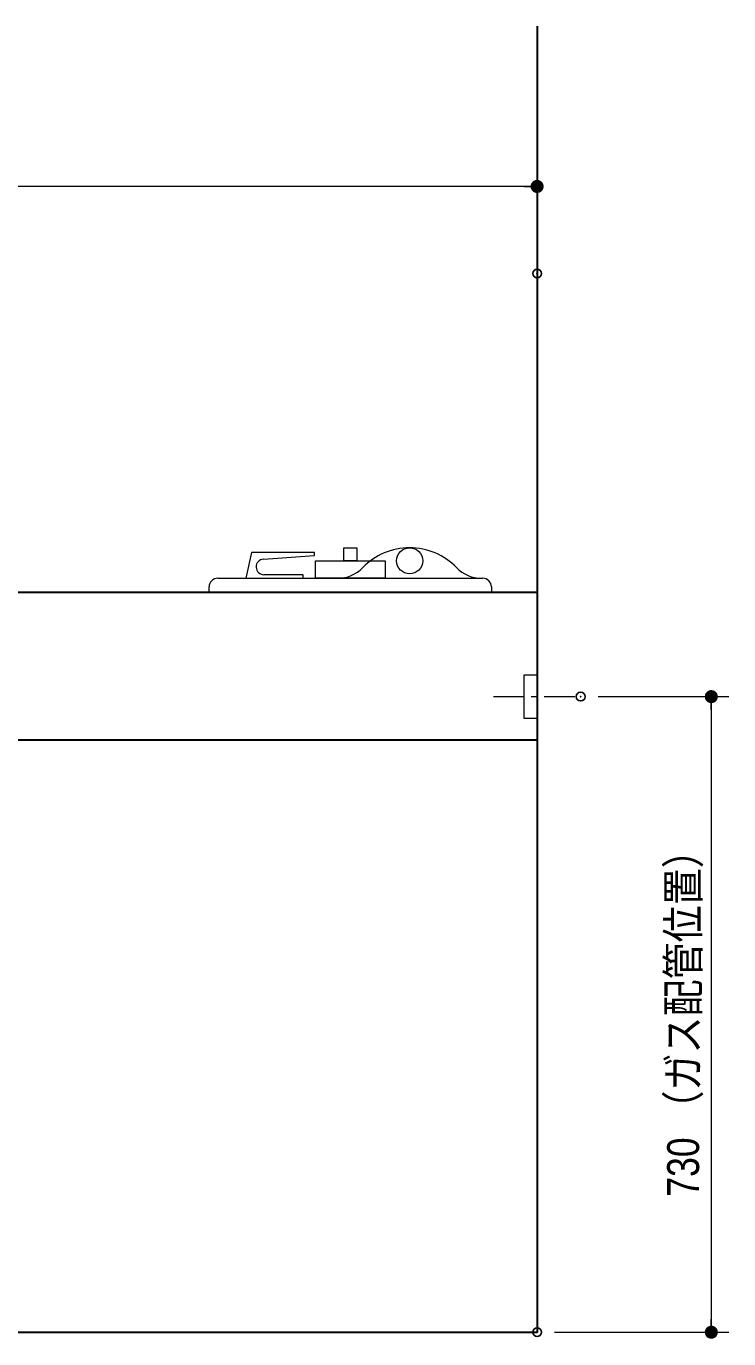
# Model space of a CAD drawing. Units: millimetres, scale not verified. Extents: x -6062 to 6062, y -3045 to 3045.
# Drawn here: x -4199 to -3392, y -1928 to -420 of the extents above; entities that cross this region are included whole.
import ezdxf
from ezdxf.enums import TextEntityAlignment as Align

# ---------------------------------------------------------------- set-up
doc = ezdxf.new("R2010")
doc.units = ezdxf.units.MM
doc.header["$LTSCALE"] = 20
doc.header["$PDMODE"] = 32
doc.header["$PDSIZE"] = 10
doc.linetypes.add('USER2', pattern=[2.91, 1.76, -0.4, 0.35, -0.4])
for name, color, linetype, lineweight in [('0-0_1図面枠', 7, 'Continuous', 15), ('0-2_5ボウル・キャビネット', 7, 'Continuous', 15), ('0-4_0', 7, 'Continuous', 25), ('0-6_2寸法-1', 7, 'Continuous', 15)]:
    doc.layers.add(name, color=color, linetype=linetype, lineweight=lineweight)
doc.layers.add('0-5_Defpoints', color=7, linetype='Continuous')
doc.styles.add('ＭＳ Ｐゴシック', font='')
doc.styles.get('ＭＳ Ｐゴシック').set_extended_font_data('MS PGothic')

# ---------------------------------------------------------------- blocks, each defined once
blk = doc.blocks.new('_Dot')
at = {"layer": '0-4_0'}
blk.add_line((-10, 0), (-20, 0), dxfattribs=at)
for points in [[(0, 0), (-10, 0), (-9.92, 1.25)], [(0, 0), (-9.92, -1.25), (-10, 0)], [(0, 0), (-9.92, 1.25), (-9.69, 2.49)], [(0, 0), (-9.69, -2.49), (-9.92, -1.25)], [(0, 0), (-9.69, 2.49), (-9.3, 3.68)], [(0, 0), (-9.3, -3.68), (-9.69, -2.49)], [(0, 0), (-9.3, 3.68), (-8.76, 4.82)], [(0, 0), (-8.76, -4.82), (-9.3, -3.68)], [(0, 0), (-8.76, 4.82), (-8.09, 5.88)], [(0, 0), (-8.09, -5.88), (-8.76, -4.82)], [(0, 0), (-8.09, 5.88), (-7.29, 6.85)], [(0, 0), (-7.29, -6.85), (-8.09, -5.88)], [(0, 0), (-7.29, 6.85), (-6.37, 7.71)], [(0, 0), (-6.37, -7.71), (-7.29, -6.85)], [(0, 0), (-6.37, 7.71), (-5.36, 8.44)], [(0, 0), (-5.36, -8.44), (-6.37, -7.71)], [(0, 0), (-5.36, 8.44), (-4.26, 9.05)], [(0, 0), (-4.26, -9.05), (-5.36, -8.44)], [(0, 0), (-4.26, 9.05), (-3.09, 9.51)], [(0, 0), (-3.09, -9.51), (-4.26, -9.05)], [(0, 0), (-3.09, 9.51), (-1.87, 9.82)], [(0, 0), (-1.87, -9.82), (-3.09, -9.51)], [(0, 0), (-1.87, 9.82), (-0.63, 9.98)], [(0, 0), (-0.63, -9.98), (-1.87, -9.82)], [(0, 0), (-0.63, 9.98), (0.63, 9.98)], [(0, 0), (0.63, -9.98), (-0.63, -9.98)], [(0, 0), (0.63, 9.98), (1.87, 9.82)], [(0, 0), (1.87, 9.82), (3.09, 9.51)], [(0, 0), (3.09, 9.51), (4.26, 9.05)], [(0, 0), (4.26, 9.05), (5.36, 8.44)], [(0, 0), (5.36, 8.44), (6.37, 7.71)], [(0, 0), (6.37, 7.71), (7.29, 6.85)], [(0, 0), (7.29, 6.85), (8.09, 5.88)], [(0, 0), (8.09, 5.88), (8.76, 4.82)], [(0, 0), (8.76, 4.82), (9.3, 3.68)], [(0, 0), (9.3, 3.68), (9.69, 2.49)], [(0, 0), (9.69, 2.49), (9.92, 1.25)], [(0, 0), (9.92, 1.25), (10, 0)], [(0, 0), (1.87, -9.82), (0.63, -9.98)], [(0, 0), (3.09, -9.51), (1.87, -9.82)], [(0, 0), (4.26, -9.05), (3.09, -9.51)], [(0, 0), (5.36, -8.44), (4.26, -9.05)], [(0, 0), (6.37, -7.71), (5.36, -8.44)], [(0, 0), (7.29, -6.85), (6.37, -7.71)], [(0, 0), (8.09, -5.88), (7.29, -6.85)], [(0, 0), (8.76, -4.82), (8.09, -5.88)], [(0, 0), (9.3, -3.68), (8.76, -4.82)], [(0, 0), (9.69, -2.49), (9.3, -3.68)], [(0, 0), (9.92, -1.25), (9.69, -2.49)], [(0, 0), (10, 0), (9.92, -1.25)]]:
    blk.add_solid(points, dxfattribs=at)
blk = doc.blocks.new('グループ-6')
at = {"layer": '0-2_5ボウル・キャビネット'}
blk.add_line((-43830, -21080), (-37750, -21080), dxfattribs=at)
for points in [[(-42783.5, -20640.5), (-41610, -20556), (-41610, -20488), (-43055.3, -20488), (-43191.3, -21080), (-41870, -21080), (-41870, -21000), (-42770.6, -21000)], [(-37550, -21280), (-37550, -21400), (-44030, -21400), (-44030, -21280)]]:
    blk.add_lwpolyline(points, dxfattribs=at)
for points in [[(-40940, -20380), (-40640, -20380), (-40640, -20680), (-40940, -20680)], [(-41590, -20680), (-39990, -20680), (-39990, -21080), (-41590, -21080)]]:
    blk.add_lwpolyline(points, close=True, dxfattribs=at)
blk.add_circle((-39425.8, -20680), 300, dxfattribs=at)
for centre, radius, start, end in [((-39425.8, -21880), 1500, 90, 135.92079), ((-39425.8, -21880), 1500, 44.07921, 90), ((-42770.6, -20820), 180, 94.11675, 182.05838), ((-43830, -21280), 200, 90, 180), ((-42770.6, -20820), 180, 182.05838, 270), ((-41078.1, -20280), 800, 270, 315.92079), ((-37773.6, -20280), 800, 224.07921, 270), ((-37750, -21280), 200, 0, 90)]:
    blk.add_arc(centre, radius, start, end, dxfattribs=at)

msp = doc.modelspace()

# ---------------------------------------------------------------- linework, layer by layer
at = {"layer": '0-2_5ボウル・キャビネット', "lineweight": 30}
for p in [(-3612.5, -420), (-5212.5, -1920)]:
    msp.add_line(p, (-3612.5, -1920), dxfattribs=at)
at = {"layer": '0-2_5ボウル・キャビネット', "linetype": 'USER2'}
msp.add_line((-3662.5, -1190), (-3562.5, -1190), dxfattribs=at)
at = {"layer": '0-2_5ボウル・キャビネット', "lineweight": 30}
msp.add_lwpolyline([(-5112.5, -1070), (-3612.5, -1070), (-3612.5, -1240), (-5112.5, -1240)], close=True, dxfattribs=at)
at = {"layer": '0-2_5ボウル・キャビネット'}
msp.add_lwpolyline([(-3627.5, -1165), (-3612.5, -1165), (-3612.5, -1215), (-3627.5, -1215)], close=True, dxfattribs=at)
at = {"layer": '0-5_Defpoints'}
for p in [(-3612.5, -704), (-3562.5, -1190), (-3612.5, -1920), (-3412.5, -1920)]:
    msp.add_point(p, dxfattribs=at)
at = {"layer": '0-6_2寸法-1'}
for p, q in [((-3612.5, -684), (-3612.5, -584)), ((-3627.51, -604), (-5097.49, -604)), ((-3542.5, -1190), (-3392.5, -1190)), ((-3412.5, -1205.01), (-3412.5, -1904.99)), ((-3592.5, -1920), (-3392.5, -1920))]:
    msp.add_line(p, q, dxfattribs=at)

# ---------------------------------------------------------------- block references
at = {"layer": '0-0_1図面枠', "xscale": 0.05, "yscale": 0.05}
msp.add_blockref('グループ-6', (-1787.5, 0), dxfattribs=at)
at = {"layer": '0-6_2寸法-1', "xscale": 0.7503418, "yscale": 0.7503418}
msp.add_blockref('_Dot', (-3612.5, -604), dxfattribs=at)
for p, rotation in [((-3412.5, -1190), 90), ((-3412.5, -1920), 270)]:
    msp.add_blockref('_Dot', p, dxfattribs=dict(at, rotation=rotation))

# ---------------------------------------------------------------- texts
at = {"layer": '0-6_2寸法-1', "style": 'ＭＳ Ｐゴシック', "width": 0.85}
msp.add_text('730 （ガス配管位置）', height=36.69, rotation=90, dxfattribs=at).set_placement((-3415.52, -1764.32), align=Align.BOTTOM_LEFT)

doc.saveas('drawing.dxf')
